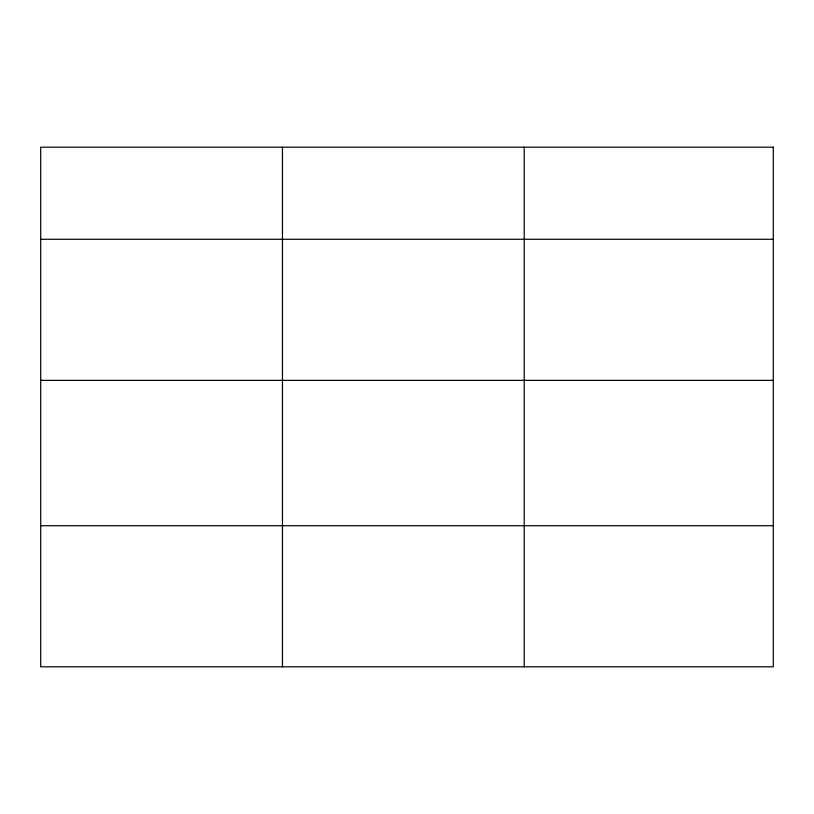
<?xml version="1.0" encoding="UTF-8"?>
<svg xmlns="http://www.w3.org/2000/svg" width="814" height="814" viewBox="0 0 814 814"><rect width="100%" height="100%" fill="white"/><g stroke="black" fill="none" stroke-linecap="round" stroke-linejoin="round"><path stroke-width="1.22" d="M40.7 239.275L773.3 239.275M40.7 380.362L773.3 380.362M40.7 525.722L773.3 525.722M524.216 147.192L524.216 666.808M282.458 147.192L282.458 666.808M773.3 147.192L40.7 147.192L40.7 666.808L773.3 666.808L773.3 147.192"/></g></svg>
